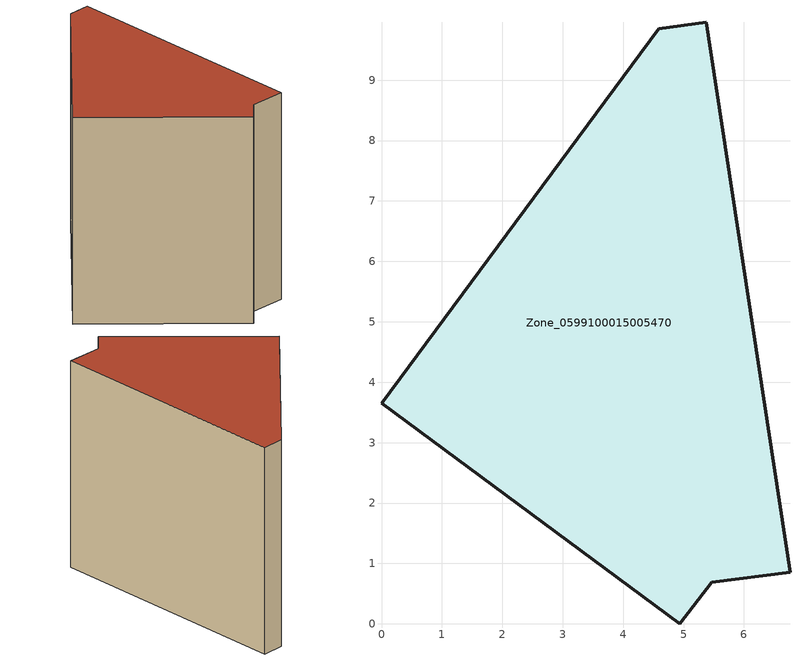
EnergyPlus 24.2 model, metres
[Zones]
Zone_0599100015005470
 floor ground (C_G): 5.47,0.69 4.94,0 0,3.65 4.59,9.85 5.38,9.96 6.76,0.86 z1.08
 wall outside (C_F): 4.59,9.85 0,3.65 4.94,0 5.47,0.69 6.76,0.86 5.38,9.96 4.59,9.85 z1.08:8.97
 roof outside (C_R): 5.47,0.69 6.76,0.86 5.38,9.96 4.59,9.85 0,3.65 4.94,0 z8.97
[BUILDING]
Pand.0599100015005470: North Axis=0; Terrain=City; Loads Convergence Tolerance Value=0.04; Temperature Convergence Tolerance Value=0.4; Solar Distribution=FullExterior; Maximum Number of Warmup Days=25; Minimum Number of Warmup Days=1
[Site:Location]
Rotterdam.The.Hague.AP_ZH_NLD Design_Conditions: Latitude=51.96; Longitude=4.45; Time Zone=1; Elevation=-4.5
[SITE:GROUNDTEMPERATURE:BUILDINGSURFACE]
18, 18, 18, 18, 18, 18, 18, 18, 18, 18, 18, 18
[MATERIAL] Thermal Absorptance=0.9; Solar Absorptance=0.7; Visible Absorptance=0.7
Name | Roughness | Thickness | Conductivity | Density | Specific Heat
G.TI.1975-1991 | MediumSmooth | 0.15 | 0.288461 | 540 | 1210
F.TI.1975-1991 | Rough | 0.3 | 0.230769 | 1920 | 840
R.TI.1975-1991 | MediumRough | 0.2 | 0.153846 | 1500 | 1000
[CONSTRUCTION]
C_G: G.TI.1975-1991
C_F: F.TI.1975-1991
C_R: R.TI.1975-1991
[ZONE]
Zone_0599100015005470: Type=1; Multiplier=1; Ceiling Height=Autocalculate; Volume=Autocalculate; Floor Area=autocalculate; Part of Total Floor Area=Yes
[ZONEINFILTRATION:DESIGNFLOWRATE]
Infil_Zone_0599100015005470: Zone or ZoneList or Space or SpaceList=Zone_0599100015005470; Schedule=AlwaysOn; Design Flow Rate Calculation Method=Flow/Area; Flow Rate per Floor Area=0.003; Constant Term Coefficient=1; Temperature Term Coefficient=0; Velocity Term Coefficient=0; Velocity Squared Term Coefficient=0
[HVACTEMPLATE:ZONE:IDEALLOADSAIRSYSTEM]
Zone_0599100015005470: Maximum Heating Supply Air Temperature=50; Minimum Cooling Supply Air Temperature=13; Maximum Heating Supply Air Humidity Ratio=0.0156; Minimum Cooling Supply Air Humidity Ratio=0.0077; Heating Limit=NoLimit; Cooling Limit=NoLimit; Dehumidification Control Type=ConstantSensibleHeatRatio; Cooling Sensible Heat Ratio=0.7; Dehumidification Setpoint=60; Humidification Control Type=None; Humidification Setpoint=30; Outdoor Air Method=None; Outdoor Air Flow Rate per Person=0.00944; Outdoor Air Flow Rate per Zone Floor Area=0; Outdoor Air Flow Rate per Zone=0; Demand Controlled Ventilation Type=None; Outdoor Air Economizer Type=NoEconomizer; Heat Recovery Type=None; Sensible Heat Recovery Effectiveness=0.7; Latent Heat Recovery Effectiveness=0.65
[ZONECONTROL:THERMOSTAT]
ThermostatControl_Zone_0599100015005470: Zone or ZoneList=Zone_0599100015005470; Control Type Schedule=DualSetpointControlType; Control 1=Thermostat_Zone_0599100015005470; Temperature Difference Between Cutout And Setpoint=0
[THERMOSTATSETPOINT:DUALSETPOINT]
Thermostat_Zone_0599100015005470: Heating Setpoint Temperature Schedule=HeatingSetpoint_Zone_0599100015005470; Cooling Setpoint Temperature Schedule=CoolingSetpoint_Zone_0599100015005470
[SCHEDULE:COMPACT]
HeatingSetpoint_Zone_0599100015005470: Through: 12/31, For: AllDays, Until: 24:00, 21
CoolingSetpoint_Zone_0599100015005470: Through: 12/31, For: AllDays, Until: 24:00, 24
DualSetpointControlType: Through: 12/31, For: AllDays, Until: 24:00, 4
AlwaysOn: Through: 12/31, For: AllDays, Until: 24:00, 1
